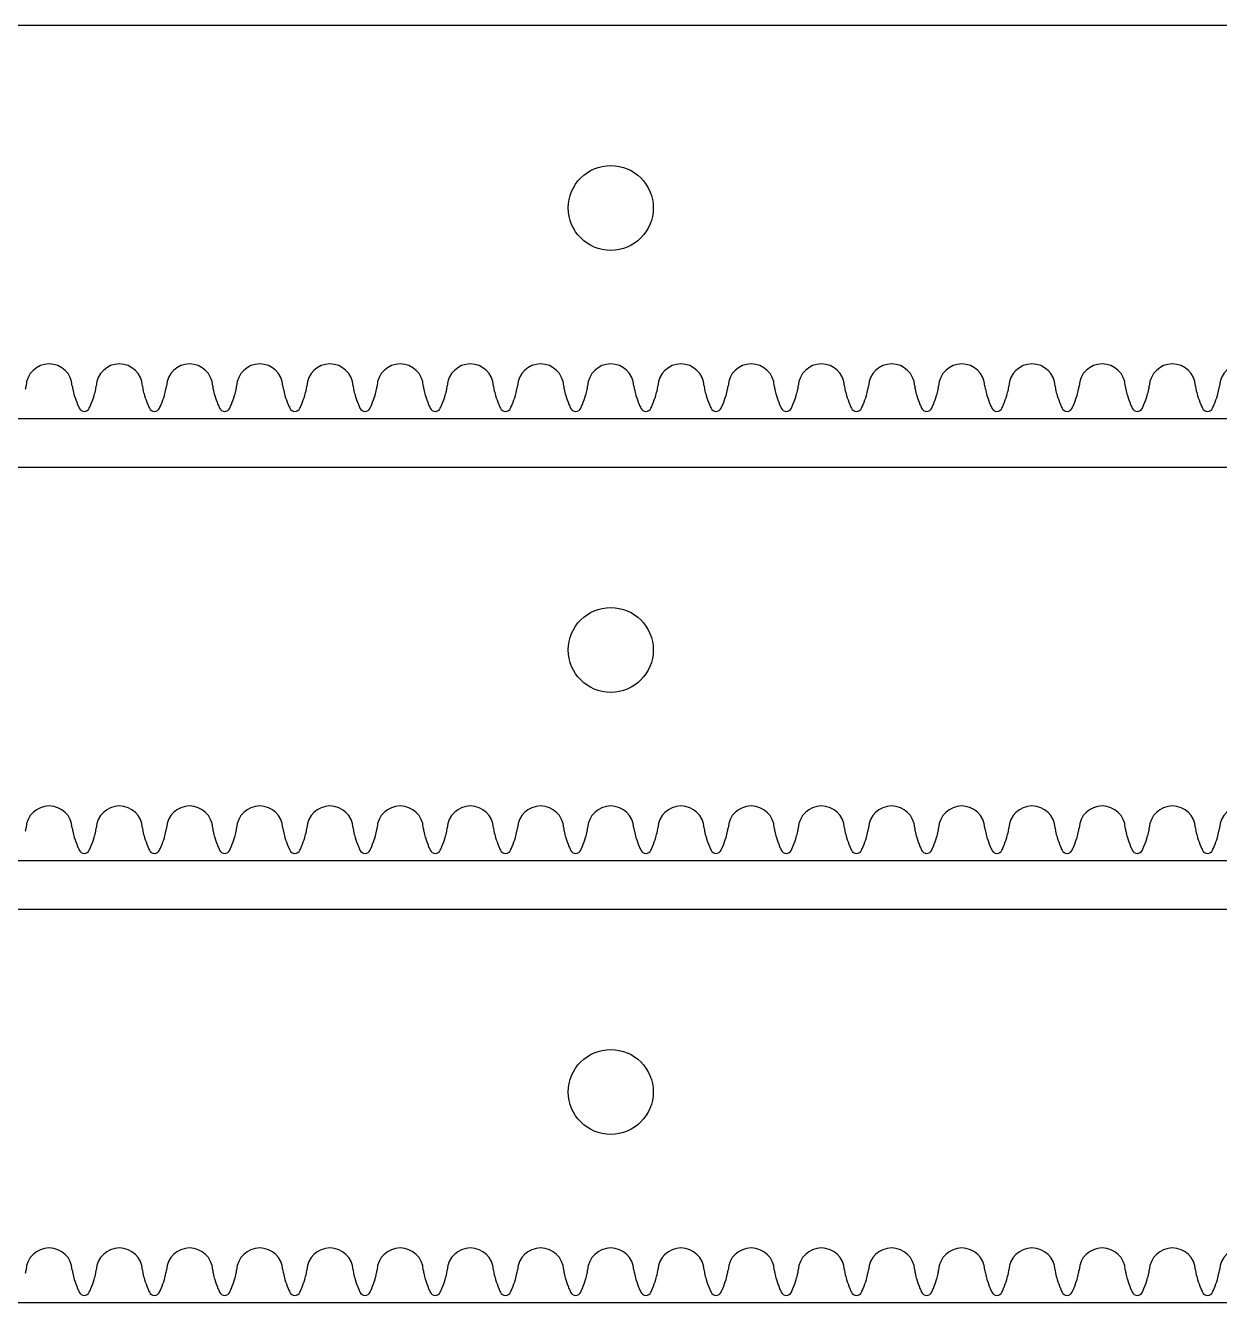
# Model space of a CAD drawing. Extents: x 0 to 800, y 0 to 400.
# Drawn here: x 253.3 to 338.4, y 214 to 305 of the extents above; entities that cross this region are included whole.
import ezdxf

# ---------------------------------------------------------------- set-up
doc = ezdxf.new("R2010")
doc.units = 0
doc.header["$MEASUREMENT"] = 0
for name, color, linetype in [('CUTOUT_5MM', 18, 'CONTINUOUS'), ('INSIDE_HOLES_5MM', 18, 'CONTINUOUS'), ('RACK_4MM', 18, 'CONTINUOUS')]:
    doc.layers.add(name, color=color, linetype=linetype)

msp = doc.modelspace()

# ---------------------------------------------------------------- linework, layer by layer
at = {"layer": 'CUTOUT_5MM'}
for p, q in [((744, 305), (46, 305)), ((46, 277), (744, 277)), ((744, 273.5), (46, 273.5)), ((46, 245.5), (744, 245.5)), ((744, 242), (46, 242)), ((46, 214), (744, 214))]:
    msp.add_line(p, q, dxfattribs=at)
at = {"layer": 'INSIDE_HOLES_5MM'}
for centre in [(295, 292), (295, 260.5), (295, 229)]:
    msp.add_circle(centre, 3.025, dxfattribs=at)
at = {"layer": 'RACK_4MM'}
for p, q in [((253.349, 279.259), (253.352, 279.306)), ((256.648, 279.306), (256.651, 279.259)), ((258.349, 279.259), (258.352, 279.306)), ((261.648, 279.306), (261.651, 279.259)), ((263.349, 279.259), (263.352, 279.306)), ((266.648, 279.306), (266.651, 279.259)), ((268.349, 279.259), (268.352, 279.306)), ((271.648, 279.306), (271.651, 279.259)), ((273.349, 279.259), (273.352, 279.306)), ((276.648, 279.306), (276.651, 279.259)), ((278.349, 279.259), (278.352, 279.306)), ((281.648, 279.306), (281.651, 279.259)), ((283.349, 279.259), (283.352, 279.306)), ((286.648, 279.306), (286.651, 279.259)), ((288.349, 279.259), (288.352, 279.306)), ((291.648, 279.306), (291.651, 279.259)), ((293.349, 279.259), (293.352, 279.306)), ((296.648, 279.306), (296.651, 279.259)), ((298.349, 279.259), (298.352, 279.306)), ((301.648, 279.306), (301.651, 279.259)), ((303.349, 279.259), (303.352, 279.306)), ((306.648, 279.306), (306.651, 279.259)), ((308.349, 279.259), (308.352, 279.306)), ((311.648, 279.306), (311.651, 279.259)), ((313.349, 279.259), (313.352, 279.306)), ((316.648, 279.306), (316.651, 279.259)), ((318.349, 279.259), (318.352, 279.306)), ((321.648, 279.306), (321.651, 279.259)), ((323.349, 279.259), (323.352, 279.306)), ((326.648, 279.306), (326.651, 279.259)), ((328.349, 279.259), (328.352, 279.306)), ((331.648, 279.306), (331.651, 279.259)), ((333.349, 279.259), (333.352, 279.306)), ((336.648, 279.306), (336.651, 279.259)), ((338.349, 279.259), (338.352, 279.306)), ((253.349, 247.759), (253.352, 247.806)), ((256.648, 247.806), (256.651, 247.759)), ((258.349, 247.759), (258.352, 247.806)), ((261.648, 247.806), (261.651, 247.759)), ((263.349, 247.759), (263.352, 247.806)), ((266.648, 247.806), (266.651, 247.759)), ((268.349, 247.759), (268.352, 247.806)), ((271.648, 247.806), (271.651, 247.759)), ((273.349, 247.759), (273.352, 247.806)), ((276.648, 247.806), (276.651, 247.759)), ((278.349, 247.759), (278.352, 247.806)), ((281.648, 247.806), (281.651, 247.759)), ((283.349, 247.759), (283.352, 247.806)), ((286.648, 247.806), (286.651, 247.759)), ((288.349, 247.759), (288.352, 247.806)), ((291.648, 247.806), (291.651, 247.759)), ((293.349, 247.759), (293.352, 247.806)), ((296.648, 247.806), (296.651, 247.759)), ((298.349, 247.759), (298.352, 247.806)), ((301.648, 247.806), (301.651, 247.759)), ((303.349, 247.759), (303.352, 247.806)), ((306.648, 247.806), (306.651, 247.759)), ((308.349, 247.759), (308.352, 247.806)), ((311.648, 247.806), (311.651, 247.759)), ((313.349, 247.759), (313.352, 247.806)), ((316.648, 247.806), (316.651, 247.759)), ((318.349, 247.759), (318.352, 247.806)), ((321.648, 247.806), (321.651, 247.759)), ((323.349, 247.759), (323.352, 247.806)), ((326.648, 247.806), (326.651, 247.759)), ((328.349, 247.759), (328.352, 247.806)), ((331.648, 247.806), (331.651, 247.759)), ((333.349, 247.759), (333.352, 247.806)), ((336.648, 247.806), (336.651, 247.759)), ((338.349, 247.759), (338.352, 247.806)), ((253.349, 216.259), (253.352, 216.306)), ((256.648, 216.306), (256.651, 216.259)), ((258.349, 216.259), (258.352, 216.306)), ((261.648, 216.306), (261.651, 216.259)), ((263.349, 216.259), (263.352, 216.306)), ((266.648, 216.306), (266.651, 216.259)), ((268.349, 216.259), (268.352, 216.306)), ((271.648, 216.306), (271.651, 216.259)), ((273.349, 216.259), (273.352, 216.306)), ((276.648, 216.306), (276.651, 216.259)), ((278.349, 216.259), (278.352, 216.306)), ((281.648, 216.306), (281.651, 216.259)), ((283.349, 216.259), (283.352, 216.306)), ((286.648, 216.306), (286.651, 216.259)), ((288.349, 216.259), (288.352, 216.306)), ((291.648, 216.306), (291.651, 216.259)), ((293.349, 216.259), (293.352, 216.306)), ((296.648, 216.306), (296.651, 216.259)), ((298.349, 216.259), (298.352, 216.306)), ((301.648, 216.306), (301.651, 216.259)), ((303.349, 216.259), (303.352, 216.306)), ((306.648, 216.306), (306.651, 216.259)), ((308.349, 216.259), (308.352, 216.306)), ((311.648, 216.306), (311.651, 216.259)), ((313.349, 216.259), (313.352, 216.306)), ((316.648, 216.306), (316.651, 216.259)), ((318.349, 216.259), (318.352, 216.306)), ((321.648, 216.306), (321.651, 216.259)), ((323.349, 216.259), (323.352, 216.306)), ((326.648, 216.306), (326.651, 216.259)), ((328.349, 216.259), (328.352, 216.306)), ((331.648, 216.306), (331.651, 216.259)), ((333.349, 216.259), (333.352, 216.306)), ((336.648, 216.306), (336.651, 216.259)), ((338.349, 216.259), (338.352, 216.306))]:
    msp.add_line(p, q, dxfattribs=at)
for points in [[(745, 280.884), (745, 305), (45, 305), (45, 280.884)], [(745, 249.384), (745, 273.5), (45, 273.5), (45, 249.384)], [(745, 217.884), (745, 242), (45, 242), (45, 217.884)]]:
    msp.add_lwpolyline(points, dxfattribs=at)
for centre, radius, start, end in [((255, 279.234), 1.65, 2.49969, 177.50031), ((260, 279.234), 1.65, 2.49969, 177.50031), ((265, 279.234), 1.65, 2.49969, 177.50031), ((270, 279.234), 1.65, 2.49969, 177.50031), ((275, 279.234), 1.65, 2.49969, 177.50031), ((280, 279.234), 1.65, 2.49969, 177.50031), ((285, 279.234), 1.65, 2.49969, 177.50031), ((290, 279.234), 1.65, 2.49969, 177.50031), ((295, 279.234), 1.65, 2.49969, 177.50031), ((300, 279.234), 1.65, 2.49969, 177.50031), ((305, 279.234), 1.65, 2.49969, 177.50031), ((310, 279.234), 1.65, 2.49969, 177.50031), ((315, 279.234), 1.65, 2.49969, 177.50031), ((320, 279.234), 1.65, 2.49969, 177.50031), ((325, 279.234), 1.65, 2.49969, 177.50031), ((330, 279.234), 1.65, 2.49969, 177.50031), ((335, 279.234), 1.65, 2.49969, 177.50031), ((340, 279.234), 1.65, 2.49969, 177.50031), ((251.541, 279.458), 1.818, 347.89696, 353.71155), ((258.877, 279.526), 2.241, 186.8377, 191.5538), ((261.081, 279.964), 4.489, 191.39333, 197.17102), ((263.687, 280.767), 7.215, 197.15962, 202.54248), ((251.78, 280.599), 6.72, 337.25895, 343.03894), ((252.501, 280.324), 5.95, 343.53869, 347.89696), ((256.541, 279.458), 1.818, 347.89696, 353.71155), ((263.877, 279.526), 2.241, 186.8377, 191.5538), ((266.081, 279.964), 4.489, 191.39333, 197.17102), ((268.687, 280.767), 7.215, 197.15962, 202.54248), ((256.78, 280.599), 6.72, 337.25895, 343.03894), ((257.501, 280.324), 5.95, 343.53869, 347.89696), ((261.541, 279.458), 1.818, 347.89696, 353.71155), ((268.877, 279.526), 2.241, 186.8377, 191.5538), ((271.081, 279.964), 4.489, 191.39333, 197.17102), ((273.687, 280.767), 7.215, 197.15962, 202.54248), ((261.78, 280.599), 6.72, 337.25895, 343.03894), ((262.501, 280.324), 5.95, 343.53869, 347.89696), ((266.541, 279.458), 1.818, 347.89696, 353.71155), ((273.877, 279.526), 2.241, 186.8377, 191.5538), ((276.081, 279.964), 4.489, 191.39333, 197.17102), ((278.687, 280.767), 7.215, 197.15962, 202.54248), ((266.78, 280.599), 6.72, 337.25895, 343.03894), ((267.501, 280.324), 5.95, 343.53869, 347.89696), ((271.541, 279.458), 1.818, 347.89696, 353.71155), ((278.877, 279.526), 2.241, 186.8377, 191.5538), ((281.081, 279.964), 4.489, 191.39333, 197.17102), ((283.687, 280.767), 7.215, 197.15962, 202.54248), ((271.78, 280.599), 6.72, 337.25895, 343.03894), ((272.501, 280.324), 5.95, 343.53869, 347.89696), ((276.541, 279.458), 1.818, 347.89696, 353.71155), ((283.877, 279.526), 2.241, 186.8377, 191.5538), ((286.081, 279.964), 4.489, 191.39333, 197.17102), ((288.687, 280.767), 7.215, 197.15962, 202.54248), ((276.78, 280.599), 6.72, 337.25895, 343.03894), ((277.501, 280.324), 5.95, 343.53869, 347.89696), ((281.541, 279.458), 1.818, 347.89696, 353.71155), ((288.877, 279.526), 2.241, 186.8377, 191.5538), ((291.081, 279.964), 4.489, 191.39333, 197.17102), ((293.687, 280.767), 7.215, 197.15962, 202.54248), ((281.78, 280.599), 6.72, 337.25895, 343.03894), ((282.501, 280.324), 5.95, 343.53869, 347.89696), ((286.541, 279.458), 1.818, 347.89696, 353.71155), ((293.877, 279.526), 2.241, 186.8377, 191.5538), ((296.081, 279.964), 4.489, 191.39333, 197.17102), ((298.687, 280.767), 7.215, 197.15962, 202.54248), ((286.78, 280.599), 6.72, 337.25895, 343.03894), ((287.501, 280.324), 5.95, 343.53869, 347.89696), ((291.541, 279.458), 1.818, 347.89696, 353.71155), ((298.877, 279.526), 2.241, 186.8377, 191.5538), ((301.081, 279.964), 4.489, 191.39333, 197.17102), ((303.687, 280.767), 7.215, 197.15962, 202.54248), ((291.78, 280.599), 6.72, 337.25895, 343.03894), ((292.501, 280.324), 5.95, 343.53869, 347.89696), ((296.541, 279.458), 1.818, 347.89696, 353.71155), ((303.877, 279.526), 2.241, 186.8377, 191.5538), ((306.081, 279.964), 4.489, 191.39333, 197.17102), ((308.687, 280.767), 7.215, 197.15962, 202.54248), ((296.78, 280.599), 6.72, 337.25895, 343.03894), ((297.501, 280.324), 5.95, 343.53869, 347.89696), ((301.541, 279.458), 1.818, 347.89696, 353.71155), ((308.877, 279.526), 2.241, 186.8377, 191.5538), ((311.081, 279.964), 4.489, 191.39333, 197.17102), ((313.687, 280.767), 7.215, 197.15962, 202.54248), ((301.78, 280.599), 6.72, 337.25895, 343.03894), ((302.501, 280.324), 5.95, 343.53869, 347.89696), ((306.541, 279.458), 1.818, 347.89696, 353.71155), ((313.877, 279.526), 2.241, 186.8377, 191.5538), ((316.081, 279.964), 4.489, 191.39333, 197.17102), ((318.687, 280.767), 7.215, 197.15962, 202.54248), ((306.78, 280.599), 6.72, 337.25895, 343.03894), ((307.501, 280.324), 5.95, 343.53869, 347.89696), ((311.541, 279.458), 1.818, 347.89696, 353.71155), ((318.877, 279.526), 2.241, 186.8377, 191.5538), ((321.081, 279.964), 4.489, 191.39333, 197.17102), ((323.687, 280.767), 7.215, 197.15962, 202.54248), ((311.78, 280.599), 6.72, 337.25895, 343.03894), ((312.501, 280.324), 5.95, 343.53869, 347.89696), ((316.541, 279.458), 1.818, 347.89696, 353.71155), ((323.877, 279.526), 2.241, 186.8377, 191.5538), ((326.081, 279.964), 4.489, 191.39333, 197.17102), ((328.687, 280.767), 7.215, 197.15962, 202.54248), ((316.78, 280.599), 6.72, 337.25895, 343.03894), ((317.501, 280.324), 5.95, 343.53869, 347.89696), ((321.541, 279.458), 1.818, 347.89696, 353.71155), ((328.877, 279.526), 2.241, 186.8377, 191.5538), ((331.081, 279.964), 4.489, 191.39333, 197.17102), ((333.687, 280.767), 7.215, 197.15962, 202.54248), ((321.78, 280.599), 6.72, 337.25895, 343.03894), ((322.501, 280.324), 5.95, 343.53869, 347.89696), ((326.541, 279.458), 1.818, 347.89696, 353.71155), ((333.877, 279.526), 2.241, 186.8377, 191.5538), ((336.081, 279.964), 4.489, 191.39333, 197.17102), ((338.687, 280.767), 7.215, 197.15962, 202.54248), ((326.78, 280.599), 6.72, 337.25895, 343.03894), ((327.501, 280.324), 5.95, 343.53869, 347.89696), ((331.541, 279.458), 1.818, 347.89696, 353.71155), ((338.877, 279.526), 2.241, 186.8377, 191.5538), ((341.081, 279.964), 4.489, 191.39333, 197.17102), ((343.687, 280.767), 7.215, 197.15962, 202.54248), ((331.78, 280.599), 6.72, 337.25895, 343.03894), ((332.501, 280.324), 5.95, 343.53869, 347.89696), ((336.541, 279.458), 1.818, 347.89696, 353.71155), ((265.075, 281.343), 8.719, 202.54248, 204.4697), ((257.5, 277.895), 0.396, 204.32063, 335.67937), ((247.849, 282.246), 10.982, 335.72887, 337.25895), ((270.075, 281.343), 8.719, 202.54248, 204.4697), ((262.5, 277.895), 0.396, 204.32063, 335.67937), ((252.849, 282.246), 10.982, 335.72887, 337.25895), ((275.075, 281.343), 8.719, 202.54248, 204.4697), ((267.5, 277.895), 0.396, 204.32063, 335.67937), ((257.849, 282.246), 10.982, 335.72887, 337.25895), ((280.075, 281.343), 8.719, 202.54248, 204.4697), ((272.5, 277.895), 0.396, 204.32063, 335.67937), ((262.849, 282.246), 10.982, 335.72887, 337.25895), ((285.075, 281.343), 8.719, 202.54248, 204.4697), ((277.5, 277.895), 0.396, 204.32063, 335.67937), ((267.849, 282.246), 10.982, 335.72887, 337.25895), ((290.075, 281.343), 8.719, 202.54248, 204.4697), ((282.5, 277.895), 0.396, 204.32063, 335.67937), ((272.849, 282.246), 10.982, 335.72887, 337.25895), ((295.075, 281.343), 8.719, 202.54248, 204.4697), ((287.5, 277.895), 0.396, 204.32063, 335.67937), ((277.849, 282.246), 10.982, 335.72887, 337.25895), ((300.075, 281.343), 8.719, 202.54248, 204.4697), ((292.5, 277.895), 0.396, 204.32063, 335.67937), ((282.849, 282.246), 10.982, 335.72887, 337.25895), ((305.075, 281.343), 8.719, 202.54248, 204.4697), ((297.5, 277.895), 0.396, 204.32063, 335.67937), ((287.849, 282.246), 10.982, 335.72887, 337.25895), ((310.075, 281.343), 8.719, 202.54248, 204.4697), ((302.5, 277.895), 0.396, 204.32063, 335.67937), ((292.849, 282.246), 10.982, 335.72887, 337.25895), ((315.075, 281.343), 8.719, 202.54248, 204.4697), ((307.5, 277.895), 0.396, 204.32063, 335.67937), ((297.849, 282.246), 10.982, 335.72887, 337.25895), ((320.075, 281.343), 8.719, 202.54248, 204.4697), ((312.5, 277.895), 0.396, 204.32063, 335.67937), ((302.849, 282.246), 10.982, 335.72887, 337.25895), ((325.075, 281.343), 8.719, 202.54248, 204.4697), ((317.5, 277.895), 0.396, 204.32063, 335.67937), ((307.849, 282.246), 10.982, 335.72887, 337.25895), ((330.075, 281.343), 8.719, 202.54248, 204.4697), ((322.5, 277.895), 0.396, 204.32063, 335.67937), ((312.849, 282.246), 10.982, 335.72887, 337.25895), ((335.075, 281.343), 8.719, 202.54248, 204.4697), ((327.5, 277.895), 0.396, 204.32063, 335.67937), ((317.849, 282.246), 10.982, 335.72887, 337.25895), ((340.075, 281.343), 8.719, 202.54248, 204.4697), ((332.5, 277.895), 0.396, 204.32063, 335.67937), ((322.849, 282.246), 10.982, 335.72887, 337.25895), ((345.075, 281.343), 8.719, 202.54248, 204.4697), ((337.5, 277.895), 0.396, 204.32063, 335.67937), ((327.849, 282.246), 10.982, 335.72887, 337.25895), ((255, 247.734), 1.65, 2.49969, 177.50031), ((260, 247.734), 1.65, 2.49969, 177.50031), ((265, 247.734), 1.65, 2.49969, 177.50031), ((270, 247.734), 1.65, 2.49969, 177.50031), ((275, 247.734), 1.65, 2.49969, 177.50031), ((280, 247.734), 1.65, 2.49969, 177.50031), ((285, 247.734), 1.65, 2.49969, 177.50031), ((290, 247.734), 1.65, 2.49969, 177.50031), ((295, 247.734), 1.65, 2.49969, 177.50031), ((300, 247.734), 1.65, 2.49969, 177.50031), ((305, 247.734), 1.65, 2.49969, 177.50031), ((310, 247.734), 1.65, 2.49969, 177.50031), ((315, 247.734), 1.65, 2.49969, 177.50031), ((320, 247.734), 1.65, 2.49969, 177.50031), ((325, 247.734), 1.65, 2.49969, 177.50031), ((330, 247.734), 1.65, 2.49969, 177.50031), ((335, 247.734), 1.65, 2.49969, 177.50031), ((340, 247.734), 1.65, 2.49969, 177.50031), ((251.541, 247.958), 1.818, 347.89696, 353.71155), ((258.877, 248.026), 2.241, 186.8377, 191.5538), ((261.081, 248.464), 4.489, 191.39333, 197.17102), ((252.501, 248.824), 5.95, 343.53869, 347.89696), ((256.541, 247.958), 1.818, 347.89696, 353.71155), ((263.877, 248.026), 2.241, 186.8377, 191.5538), ((266.081, 248.464), 4.489, 191.39333, 197.17102), ((257.501, 248.824), 5.95, 343.53869, 347.89696), ((261.541, 247.958), 1.818, 347.89696, 353.71155), ((268.877, 248.026), 2.241, 186.8377, 191.5538), ((271.081, 248.464), 4.489, 191.39333, 197.17102), ((262.501, 248.824), 5.95, 343.53869, 347.89696), ((266.541, 247.958), 1.818, 347.89696, 353.71155), ((273.877, 248.026), 2.241, 186.8377, 191.5538), ((276.081, 248.464), 4.489, 191.39333, 197.17102), ((267.501, 248.824), 5.95, 343.53869, 347.89696), ((271.541, 247.958), 1.818, 347.89696, 353.71155), ((278.877, 248.026), 2.241, 186.8377, 191.5538), ((281.081, 248.464), 4.489, 191.39333, 197.17102), ((272.501, 248.824), 5.95, 343.53869, 347.89696), ((276.541, 247.958), 1.818, 347.89696, 353.71155), ((283.877, 248.026), 2.241, 186.8377, 191.5538), ((286.081, 248.464), 4.489, 191.39333, 197.17102), ((277.501, 248.824), 5.95, 343.53869, 347.89696), ((281.541, 247.958), 1.818, 347.89696, 353.71155), ((288.877, 248.026), 2.241, 186.8377, 191.5538), ((291.081, 248.464), 4.489, 191.39333, 197.17102), ((282.501, 248.824), 5.95, 343.53869, 347.89696), ((286.541, 247.958), 1.818, 347.89696, 353.71155), ((293.877, 248.026), 2.241, 186.8377, 191.5538), ((296.081, 248.464), 4.489, 191.39333, 197.17102), ((287.501, 248.824), 5.95, 343.53869, 347.89696), ((291.541, 247.958), 1.818, 347.89696, 353.71155), ((298.877, 248.026), 2.241, 186.8377, 191.5538), ((301.081, 248.464), 4.489, 191.39333, 197.17102), ((292.501, 248.824), 5.95, 343.53869, 347.89696), ((296.541, 247.958), 1.818, 347.89696, 353.71155), ((303.877, 248.026), 2.241, 186.8377, 191.5538), ((306.081, 248.464), 4.489, 191.39333, 197.17102), ((297.501, 248.824), 5.95, 343.53869, 347.89696), ((301.541, 247.958), 1.818, 347.89696, 353.71155), ((308.877, 248.026), 2.241, 186.8377, 191.5538), ((311.081, 248.464), 4.489, 191.39333, 197.17102), ((302.501, 248.824), 5.95, 343.53869, 347.89696), ((306.541, 247.958), 1.818, 347.89696, 353.71155), ((313.877, 248.026), 2.241, 186.8377, 191.5538), ((316.081, 248.464), 4.489, 191.39333, 197.17102), ((307.501, 248.824), 5.95, 343.53869, 347.89696), ((311.541, 247.958), 1.818, 347.89696, 353.71155), ((318.877, 248.026), 2.241, 186.8377, 191.5538), ((321.081, 248.464), 4.489, 191.39333, 197.17102), ((312.501, 248.824), 5.95, 343.53869, 347.89696), ((316.541, 247.958), 1.818, 347.89696, 353.71155), ((323.877, 248.026), 2.241, 186.8377, 191.5538), ((326.081, 248.464), 4.489, 191.39333, 197.17102), ((317.501, 248.824), 5.95, 343.53869, 347.89696), ((321.541, 247.958), 1.818, 347.89696, 353.71155), ((328.877, 248.026), 2.241, 186.8377, 191.5538), ((331.081, 248.464), 4.489, 191.39333, 197.17102), ((322.501, 248.824), 5.95, 343.53869, 347.89696), ((326.541, 247.958), 1.818, 347.89696, 353.71155), ((333.877, 248.026), 2.241, 186.8377, 191.5538), ((336.081, 248.464), 4.489, 191.39333, 197.17102), ((327.501, 248.824), 5.95, 343.53869, 347.89696), ((331.541, 247.958), 1.818, 347.89696, 353.71155), ((338.877, 248.026), 2.241, 186.8377, 191.5538), ((341.081, 248.464), 4.489, 191.39333, 197.17102), ((332.501, 248.824), 5.95, 343.53869, 347.89696), ((336.541, 247.958), 1.818, 347.89696, 353.71155), ((263.687, 249.267), 7.215, 197.15962, 202.54248), ((251.78, 249.099), 6.72, 337.25895, 343.03894), ((268.687, 249.267), 7.215, 197.15962, 202.54248), ((256.78, 249.099), 6.72, 337.25895, 343.03894), ((273.687, 249.267), 7.215, 197.15962, 202.54248), ((261.78, 249.099), 6.72, 337.25895, 343.03894), ((278.687, 249.267), 7.215, 197.15962, 202.54248), ((266.78, 249.099), 6.72, 337.25895, 343.03894), ((283.687, 249.267), 7.215, 197.15962, 202.54248), ((271.78, 249.099), 6.72, 337.25895, 343.03894), ((288.687, 249.267), 7.215, 197.15962, 202.54248), ((276.78, 249.099), 6.72, 337.25895, 343.03894), ((293.687, 249.267), 7.215, 197.15962, 202.54248), ((281.78, 249.099), 6.72, 337.25895, 343.03894), ((298.687, 249.267), 7.215, 197.15962, 202.54248), ((286.78, 249.099), 6.72, 337.25895, 343.03894), ((303.687, 249.267), 7.215, 197.15962, 202.54248), ((291.78, 249.099), 6.72, 337.25895, 343.03894), ((308.687, 249.267), 7.215, 197.15962, 202.54248), ((296.78, 249.099), 6.72, 337.25895, 343.03894), ((313.687, 249.267), 7.215, 197.15962, 202.54248), ((301.78, 249.099), 6.72, 337.25895, 343.03894), ((318.687, 249.267), 7.215, 197.15962, 202.54248), ((306.78, 249.099), 6.72, 337.25895, 343.03894), ((323.687, 249.267), 7.215, 197.15962, 202.54248), ((311.78, 249.099), 6.72, 337.25895, 343.03894), ((328.687, 249.267), 7.215, 197.15962, 202.54248), ((316.78, 249.099), 6.72, 337.25895, 343.03894), ((333.687, 249.267), 7.215, 197.15962, 202.54248), ((321.78, 249.099), 6.72, 337.25895, 343.03894), ((338.687, 249.267), 7.215, 197.15962, 202.54248), ((326.78, 249.099), 6.72, 337.25895, 343.03894), ((343.687, 249.267), 7.215, 197.15962, 202.54248), ((331.78, 249.099), 6.72, 337.25895, 343.03894), ((265.075, 249.843), 8.719, 202.54248, 204.4697), ((257.5, 246.395), 0.396, 204.32063, 335.67937), ((247.849, 250.746), 10.982, 335.72887, 337.25895), ((270.075, 249.843), 8.719, 202.54248, 204.4697), ((262.5, 246.395), 0.396, 204.32063, 335.67937), ((252.849, 250.746), 10.982, 335.72887, 337.25895), ((275.075, 249.843), 8.719, 202.54248, 204.4697), ((267.5, 246.395), 0.396, 204.32063, 335.67937), ((257.849, 250.746), 10.982, 335.72887, 337.25895), ((280.075, 249.843), 8.719, 202.54248, 204.4697), ((272.5, 246.395), 0.396, 204.32063, 335.67937), ((262.849, 250.746), 10.982, 335.72887, 337.25895), ((285.075, 249.843), 8.719, 202.54248, 204.4697), ((277.5, 246.395), 0.396, 204.32063, 335.67937), ((267.849, 250.746), 10.982, 335.72887, 337.25895), ((290.075, 249.843), 8.719, 202.54248, 204.4697), ((282.5, 246.395), 0.396, 204.32063, 335.67937), ((272.849, 250.746), 10.982, 335.72887, 337.25895), ((295.075, 249.843), 8.719, 202.54248, 204.4697), ((287.5, 246.395), 0.396, 204.32063, 335.67937), ((277.849, 250.746), 10.982, 335.72887, 337.25895), ((300.075, 249.843), 8.719, 202.54248, 204.4697), ((292.5, 246.395), 0.396, 204.32063, 335.67937), ((282.849, 250.746), 10.982, 335.72887, 337.25895), ((305.075, 249.843), 8.719, 202.54248, 204.4697), ((297.5, 246.395), 0.396, 204.32063, 335.67937), ((287.849, 250.746), 10.982, 335.72887, 337.25895), ((310.075, 249.843), 8.719, 202.54248, 204.4697), ((302.5, 246.395), 0.396, 204.32063, 335.67937), ((292.849, 250.746), 10.982, 335.72887, 337.25895), ((315.075, 249.843), 8.719, 202.54248, 204.4697), ((307.5, 246.395), 0.396, 204.32063, 335.67937), ((297.849, 250.746), 10.982, 335.72887, 337.25895), ((320.075, 249.843), 8.719, 202.54248, 204.4697), ((312.5, 246.395), 0.396, 204.32063, 335.67937), ((302.849, 250.746), 10.982, 335.72887, 337.25895), ((325.075, 249.843), 8.719, 202.54248, 204.4697), ((317.5, 246.395), 0.396, 204.32063, 335.67937), ((307.849, 250.746), 10.982, 335.72887, 337.25895), ((330.075, 249.843), 8.719, 202.54248, 204.4697), ((322.5, 246.395), 0.396, 204.32063, 335.67937), ((312.849, 250.746), 10.982, 335.72887, 337.25895), ((335.075, 249.843), 8.719, 202.54248, 204.4697), ((327.5, 246.395), 0.396, 204.32063, 335.67937), ((317.849, 250.746), 10.982, 335.72887, 337.25895), ((340.075, 249.843), 8.719, 202.54248, 204.4697), ((332.5, 246.395), 0.396, 204.32063, 335.67937), ((322.849, 250.746), 10.982, 335.72887, 337.25895), ((345.075, 249.843), 8.719, 202.54248, 204.4697), ((337.5, 246.395), 0.396, 204.32063, 335.67937), ((327.849, 250.746), 10.982, 335.72887, 337.25895), ((255, 216.234), 1.65, 2.49969, 177.50031), ((260, 216.234), 1.65, 2.49969, 177.50031), ((265, 216.234), 1.65, 2.49969, 177.50031), ((270, 216.234), 1.65, 2.49969, 177.50031), ((275, 216.234), 1.65, 2.49969, 177.50031), ((280, 216.234), 1.65, 2.49969, 177.50031), ((285, 216.234), 1.65, 2.49969, 177.50031), ((290, 216.234), 1.65, 2.49969, 177.50031), ((295, 216.234), 1.65, 2.49969, 177.50031), ((300, 216.234), 1.65, 2.49969, 177.50031), ((305, 216.234), 1.65, 2.49969, 177.50031), ((310, 216.234), 1.65, 2.49969, 177.50031), ((315, 216.234), 1.65, 2.49969, 177.50031), ((320, 216.234), 1.65, 2.49969, 177.50031), ((325, 216.234), 1.65, 2.49969, 177.50031), ((330, 216.234), 1.65, 2.49969, 177.50031), ((335, 216.234), 1.65, 2.49969, 177.50031), ((340, 216.234), 1.65, 2.49969, 177.50031), ((251.541, 216.458), 1.818, 347.89696, 353.71155), ((258.877, 216.526), 2.241, 186.8377, 191.5538), ((261.081, 216.964), 4.489, 191.39333, 197.17102), ((252.501, 217.324), 5.95, 343.53869, 347.89696), ((256.541, 216.458), 1.818, 347.89696, 353.71155), ((263.877, 216.526), 2.241, 186.8377, 191.5538), ((266.081, 216.964), 4.489, 191.39333, 197.17102), ((257.501, 217.324), 5.95, 343.53869, 347.89696), ((261.541, 216.458), 1.818, 347.89696, 353.71155), ((268.877, 216.526), 2.241, 186.8377, 191.5538), ((271.081, 216.964), 4.489, 191.39333, 197.17102), ((262.501, 217.324), 5.95, 343.53869, 347.89696), ((266.541, 216.458), 1.818, 347.89696, 353.71155), ((273.877, 216.526), 2.241, 186.8377, 191.5538), ((276.081, 216.964), 4.489, 191.39333, 197.17102), ((267.501, 217.324), 5.95, 343.53869, 347.89696), ((271.541, 216.458), 1.818, 347.89696, 353.71155), ((278.877, 216.526), 2.241, 186.8377, 191.5538), ((281.081, 216.964), 4.489, 191.39333, 197.17102), ((272.501, 217.324), 5.95, 343.53869, 347.89696), ((276.541, 216.458), 1.818, 347.89696, 353.71155), ((283.877, 216.526), 2.241, 186.8377, 191.5538), ((286.081, 216.964), 4.489, 191.39333, 197.17102), ((277.501, 217.324), 5.95, 343.53869, 347.89696), ((281.541, 216.458), 1.818, 347.89696, 353.71155), ((288.877, 216.526), 2.241, 186.8377, 191.5538), ((291.081, 216.964), 4.489, 191.39333, 197.17102), ((282.501, 217.324), 5.95, 343.53869, 347.89696), ((286.541, 216.458), 1.818, 347.89696, 353.71155), ((293.877, 216.526), 2.241, 186.8377, 191.5538), ((296.081, 216.964), 4.489, 191.39333, 197.17102), ((287.501, 217.324), 5.95, 343.53869, 347.89696), ((291.541, 216.458), 1.818, 347.89696, 353.71155), ((298.877, 216.526), 2.241, 186.8377, 191.5538), ((301.081, 216.964), 4.489, 191.39333, 197.17102), ((292.501, 217.324), 5.95, 343.53869, 347.89696), ((296.541, 216.458), 1.818, 347.89696, 353.71155), ((303.877, 216.526), 2.241, 186.8377, 191.5538), ((306.081, 216.964), 4.489, 191.39333, 197.17102), ((297.501, 217.324), 5.95, 343.53869, 347.89696), ((301.541, 216.458), 1.818, 347.89696, 353.71155), ((308.877, 216.526), 2.241, 186.8377, 191.5538), ((311.081, 216.964), 4.489, 191.39333, 197.17102), ((302.501, 217.324), 5.95, 343.53869, 347.89696), ((306.541, 216.458), 1.818, 347.89696, 353.71155), ((313.877, 216.526), 2.241, 186.8377, 191.5538), ((316.081, 216.964), 4.489, 191.39333, 197.17102), ((307.501, 217.324), 5.95, 343.53869, 347.89696), ((311.541, 216.458), 1.818, 347.89696, 353.71155), ((318.877, 216.526), 2.241, 186.8377, 191.5538), ((321.081, 216.964), 4.489, 191.39333, 197.17102), ((312.501, 217.324), 5.95, 343.53869, 347.89696), ((316.541, 216.458), 1.818, 347.89696, 353.71155), ((323.877, 216.526), 2.241, 186.8377, 191.5538), ((326.081, 216.964), 4.489, 191.39333, 197.17102), ((317.501, 217.324), 5.95, 343.53869, 347.89696), ((321.541, 216.458), 1.818, 347.89696, 353.71155), ((328.877, 216.526), 2.241, 186.8377, 191.5538), ((331.081, 216.964), 4.489, 191.39333, 197.17102), ((322.501, 217.324), 5.95, 343.53869, 347.89696), ((326.541, 216.458), 1.818, 347.89696, 353.71155), ((333.877, 216.526), 2.241, 186.8377, 191.5538), ((336.081, 216.964), 4.489, 191.39333, 197.17102), ((327.501, 217.324), 5.95, 343.53869, 347.89696), ((331.541, 216.458), 1.818, 347.89696, 353.71155), ((338.877, 216.526), 2.241, 186.8377, 191.5538), ((341.081, 216.964), 4.489, 191.39333, 197.17102), ((332.501, 217.324), 5.95, 343.53869, 347.89696), ((336.541, 216.458), 1.818, 347.89696, 353.71155), ((263.687, 217.767), 7.215, 197.15962, 202.54248), ((265.075, 218.343), 8.719, 202.54248, 204.4697), ((247.849, 219.246), 10.982, 335.72887, 337.25895), ((251.78, 217.599), 6.72, 337.25895, 343.03894), ((268.687, 217.767), 7.215, 197.15962, 202.54248), ((270.075, 218.343), 8.719, 202.54248, 204.4697), ((252.849, 219.246), 10.982, 335.72887, 337.25895), ((256.78, 217.599), 6.72, 337.25895, 343.03894), ((273.687, 217.767), 7.215, 197.15962, 202.54248), ((275.075, 218.343), 8.719, 202.54248, 204.4697), ((257.849, 219.246), 10.982, 335.72887, 337.25895), ((261.78, 217.599), 6.72, 337.25895, 343.03894), ((278.687, 217.767), 7.215, 197.15962, 202.54248), ((280.075, 218.343), 8.719, 202.54248, 204.4697), ((262.849, 219.246), 10.982, 335.72887, 337.25895), ((266.78, 217.599), 6.72, 337.25895, 343.03894), ((283.687, 217.767), 7.215, 197.15962, 202.54248), ((285.075, 218.343), 8.719, 202.54248, 204.4697), ((267.849, 219.246), 10.982, 335.72887, 337.25895), ((271.78, 217.599), 6.72, 337.25895, 343.03894), ((288.687, 217.767), 7.215, 197.15962, 202.54248), ((290.075, 218.343), 8.719, 202.54248, 204.4697), ((272.849, 219.246), 10.982, 335.72887, 337.25895), ((276.78, 217.599), 6.72, 337.25895, 343.03894), ((293.687, 217.767), 7.215, 197.15962, 202.54248), ((295.075, 218.343), 8.719, 202.54248, 204.4697), ((277.849, 219.246), 10.982, 335.72887, 337.25895), ((281.78, 217.599), 6.72, 337.25895, 343.03894), ((298.687, 217.767), 7.215, 197.15962, 202.54248), ((300.075, 218.343), 8.719, 202.54248, 204.4697), ((282.849, 219.246), 10.982, 335.72887, 337.25895), ((286.78, 217.599), 6.72, 337.25895, 343.03894), ((303.687, 217.767), 7.215, 197.15962, 202.54248), ((305.075, 218.343), 8.719, 202.54248, 204.4697), ((287.849, 219.246), 10.982, 335.72887, 337.25895), ((291.78, 217.599), 6.72, 337.25895, 343.03894), ((308.687, 217.767), 7.215, 197.15962, 202.54248), ((310.075, 218.343), 8.719, 202.54248, 204.4697), ((292.849, 219.246), 10.982, 335.72887, 337.25895), ((296.78, 217.599), 6.72, 337.25895, 343.03894), ((313.687, 217.767), 7.215, 197.15962, 202.54248), ((315.075, 218.343), 8.719, 202.54248, 204.4697), ((297.849, 219.246), 10.982, 335.72887, 337.25895), ((301.78, 217.599), 6.72, 337.25895, 343.03894), ((318.687, 217.767), 7.215, 197.15962, 202.54248), ((320.075, 218.343), 8.719, 202.54248, 204.4697), ((302.849, 219.246), 10.982, 335.72887, 337.25895), ((306.78, 217.599), 6.72, 337.25895, 343.03894), ((323.687, 217.767), 7.215, 197.15962, 202.54248), ((325.075, 218.343), 8.719, 202.54248, 204.4697), ((307.849, 219.246), 10.982, 335.72887, 337.25895), ((311.78, 217.599), 6.72, 337.25895, 343.03894), ((328.687, 217.767), 7.215, 197.15962, 202.54248), ((330.075, 218.343), 8.719, 202.54248, 204.4697), ((312.849, 219.246), 10.982, 335.72887, 337.25895), ((316.78, 217.599), 6.72, 337.25895, 343.03894), ((333.687, 217.767), 7.215, 197.15962, 202.54248), ((335.075, 218.343), 8.719, 202.54248, 204.4697), ((317.849, 219.246), 10.982, 335.72887, 337.25895), ((321.78, 217.599), 6.72, 337.25895, 343.03894), ((338.687, 217.767), 7.215, 197.15962, 202.54248), ((340.075, 218.343), 8.719, 202.54248, 204.4697), ((322.849, 219.246), 10.982, 335.72887, 337.25895), ((326.78, 217.599), 6.72, 337.25895, 343.03894), ((343.687, 217.767), 7.215, 197.15962, 202.54248), ((345.075, 218.343), 8.719, 202.54248, 204.4697), ((327.849, 219.246), 10.982, 335.72887, 337.25895), ((331.78, 217.599), 6.72, 337.25895, 343.03894), ((257.5, 214.895), 0.396, 204.32063, 335.67937), ((262.5, 214.895), 0.396, 204.32063, 335.67937), ((267.5, 214.895), 0.396, 204.32063, 335.67937), ((272.5, 214.895), 0.396, 204.32063, 335.67937), ((277.5, 214.895), 0.396, 204.32063, 335.67937), ((282.5, 214.895), 0.396, 204.32063, 335.67937), ((287.5, 214.895), 0.396, 204.32063, 335.67937), ((292.5, 214.895), 0.396, 204.32063, 335.67937), ((297.5, 214.895), 0.396, 204.32063, 335.67937), ((302.5, 214.895), 0.396, 204.32063, 335.67937), ((307.5, 214.895), 0.396, 204.32063, 335.67937), ((312.5, 214.895), 0.396, 204.32063, 335.67937), ((317.5, 214.895), 0.396, 204.32063, 335.67937), ((322.5, 214.895), 0.396, 204.32063, 335.67937), ((327.5, 214.895), 0.396, 204.32063, 335.67937), ((332.5, 214.895), 0.396, 204.32063, 335.67937), ((337.5, 214.895), 0.396, 204.32063, 335.67937)]:
    msp.add_arc(centre, radius, start, end, dxfattribs=at)

doc.saveas('drawing.dxf')
